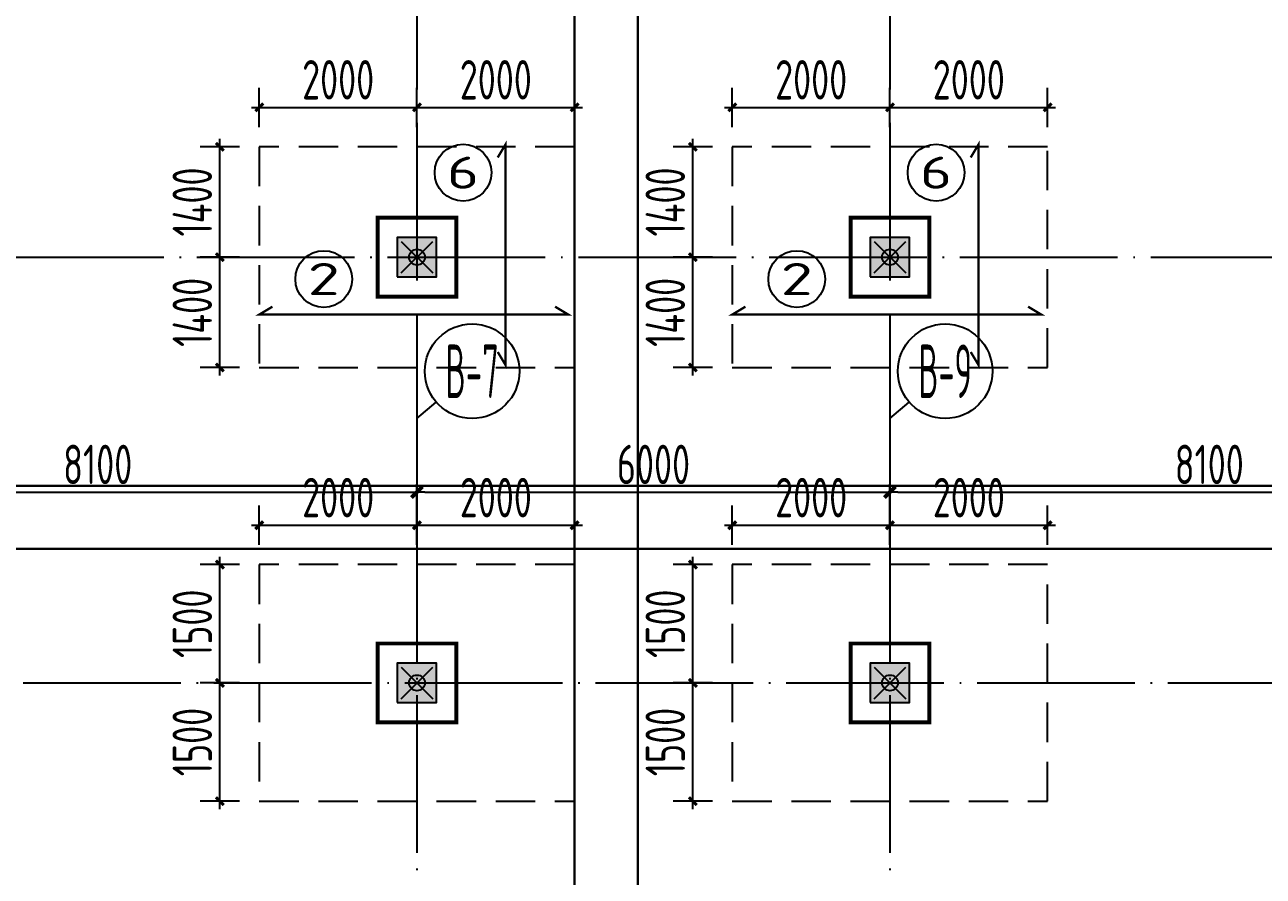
# Model space of a CAD drawing. Extents: x -57409 to 252654, y -8259 to 229119.
# Drawn here: x 83203 to 98913, y 122011 to 132811 of the extents above; entities that cross this region are included whole.
import ezdxf
from ezdxf.enums import TextEntityAlignment as Align

# ---------------------------------------------------------------- set-up
doc = ezdxf.new("R2010")
doc.units = 0
doc.header["$LTSCALE"] = 100
doc.header["$PDMODE"] = 35
doc.header["$PDSIZE"] = 200
doc.linetypes.add('DASHED', pattern=[0.75, 0.5, -0.25])
doc.linetypes.add('DOTE', pattern=[2.42, 2, -0.2, 0.02, -0.2])
doc.layers.get('0').update_dxf_attribs({"linetype": 'CONTINUOUS'})
doc.layers.get('Defpoints').update_dxf_attribs({"linetype": 'CONTINUOUS'})
for name, color, linetype in [('B-TEXT', 3, 'CONTINUOUS'), ('codim', 7, 'CONTINUOUS'), ('COLU', 7, 'CONTINUOUS'), ('CT', 2, 'CONTINUOUS'), ('dote', 253, 'DOTE'), ('h填实-柱墙', 254, 'CONTINUOUS'), ('Z-AXIS', 3, 'CONTINUOUS'), ('Z-TEXT', 2, 'CONTINUOUS'), ('z柱下板带', 140, 'CONTINUOUS'), ('板底钢筋', 24, 'CONTINUOUS')]:
    doc.layers.add(name, color=color, linetype=linetype)
doc.layers.add('重心计算', color=7, linetype='CONTINUOUS', plot=False)
doc.styles.add('_TCH_AXIS', font='tssdeng.shx', dxfattribs={"width": 0.7, "bigfont": 'tssdchn.shx'})
doc.styles.add('COMPLEX', font='tssdeng.shx', dxfattribs={"width": 0.7, "bigfont": 'tssdchn.shx'})
doc.styles.add('Jgcad-DIM', font='tssdeng.shx', dxfattribs={"width": 0.7, "bigfont": 'tssdchn.shx'})
doc.styles.add('TSSD_Dimension', font='tssdeng.shx', dxfattribs={"width": 0.7})
doc.dimstyles.new('TSSD_100_100$0', dxfattribs={"dimtxt": 300, "dimasz": 100, "dimexe": 100, "dimexo": 250, "dimgap": 100, "dimtad": 1, "dimdec": 0, "dimzin": 0, "dimdsep": 46, "dimtxsty": 'TSSD_Dimension', "dimblk": '_tsdbk', "dimblk1": '_tsdbk', "dimblk2": '_tsdbk', "dimsah": 1, "dimcen": 0, "dimdle": 100, "dimclrt": 7, "dimadec": 0, "dimazin": 0, "dimtfac": 1, "dimtdec": 0, "dimtix": 1, "dimtmove": 2, "dimatfit": 3, "dimldrblk": '_tsdbk', "dimfxl": 1, "dimtolj": 1, "dimtzin": 0, "dimarcsym": 0})

# ---------------------------------------------------------------- blocks, each defined once
blk = doc.blocks.new('_tsdbk')
blk.add_line((-1, 0), (0, 0))
at = {"const_width": 0.5}
blk.add_lwpolyline([(-0.7, -0.7), (0.7, 0.7)], dxfattribs=at)
blk = doc.blocks.new('*D198')
at = {"layer": 'Defpoints', "color": 0}
for p in [(88178, 126884), (80078, 126133), (88178, 126133)]:
    blk.add_point(p, dxfattribs=at)
at = {"layer": 'Z-AXIS', "color": 0, "lineweight": -2}
for p, q in [((80078, 126383), (80078, 126984)), ((88178, 126383), (88178, 126984)), ((80178, 126884), (88078, 126884))]:
    blk.add_line(p, q, dxfattribs=at)
at = {"layer": 'Z-AXIS', "color": 0, "lineweight": -2, "xscale": 100, "yscale": 100, "zscale": 100, "rotation": 180}
blk.add_blockref('_tsdbk', (80078, 126884), dxfattribs=at)
at = {"layer": 'Z-AXIS', "color": 0, "lineweight": -2, "xscale": 100, "yscale": 100, "zscale": 100}
blk.add_blockref('_tsdbk', (88178, 126884), dxfattribs=at)
at = {"layer": 'Z-AXIS', "color": 7, "insert": (84128, 127234), "char_height": 500, "attachment_point": 5, "style": 'TSSD_Dimension'}
blk.add_mtext('\\A1;8100', dxfattribs=at)
blk = doc.blocks.new('*D199')
at = {"layer": 'Defpoints', "color": 0}
for p in [(94178, 126884), (88178, 126133), (94178, 126133)]:
    blk.add_point(p, dxfattribs=at)
at = {"layer": 'Z-AXIS', "color": 0, "lineweight": -2}
for p, q in [((88178, 126383), (88178, 126984)), ((94178, 126383), (94178, 126984)), ((88278, 126884), (94078, 126884))]:
    blk.add_line(p, q, dxfattribs=at)
at = {"layer": 'Z-AXIS', "color": 0, "lineweight": -2, "xscale": 100, "yscale": 100, "zscale": 100, "rotation": 180}
blk.add_blockref('_tsdbk', (88178, 126884), dxfattribs=at)
at = {"layer": 'Z-AXIS', "color": 0, "lineweight": -2, "xscale": 100, "yscale": 100, "zscale": 100}
blk.add_blockref('_tsdbk', (94178, 126884), dxfattribs=at)
at = {"layer": 'Z-AXIS', "color": 7, "insert": (91178, 127234), "char_height": 500, "attachment_point": 5, "style": 'TSSD_Dimension'}
blk.add_mtext('\\A1;6000', dxfattribs=at)
blk = doc.blocks.new('*D200')
at = {"layer": 'Defpoints', "color": 0}
for p in [(102278, 126884), (94178, 126133), (102278, 126133)]:
    blk.add_point(p, dxfattribs=at)
at = {"layer": 'Z-AXIS', "color": 0, "lineweight": -2}
for p, q in [((94178, 126383), (94178, 126984)), ((102278, 126383), (102278, 126984)), ((94278, 126884), (102178, 126884))]:
    blk.add_line(p, q, dxfattribs=at)
at = {"layer": 'Z-AXIS', "color": 0, "lineweight": -2, "xscale": 100, "yscale": 100, "zscale": 100, "rotation": 180}
blk.add_blockref('_tsdbk', (94178, 126884), dxfattribs=at)
at = {"layer": 'Z-AXIS', "color": 0, "lineweight": -2, "xscale": 100, "yscale": 100, "zscale": 100}
blk.add_blockref('_tsdbk', (102278, 126884), dxfattribs=at)
at = {"layer": 'Z-AXIS', "color": 7, "insert": (98228, 127234), "char_height": 500, "attachment_point": 5, "style": 'TSSD_Dimension'}
blk.add_mtext('\\A1;8100', dxfattribs=at)
blk = doc.blocks.new('_AXISO')
blk.add_circle((0, 0), 0.5)
at = {"layer": 'B-TEXT', "style": 'COMPLEX', "width": 1.450893}
blk.add_attdef('A', text='', height=0.56, dxfattribs=at).set_placement((0.249375, -0.28), (0.749375, -0.28), align=Align.FIT)
blk = doc.blocks.new('_ArchTick')
at = {"color": 0, "linetype": 'ByBlock', "const_width": 0.4}
blk.add_lwpolyline([(-0.5, -0.5), (0.5, 0.5)], dxfattribs=at)
blk = doc.blocks.new('*D1214')
at = {"layer": 'codim', "color": 7, "lineweight": -2}
for p, q in [((91928, 124463), (91428, 124463)), ((91928, 122963), (91428, 122963))]:
    blk.add_line(p, q, dxfattribs=at)
at = {"layer": 'codim', "color": 0, "lineweight": -2}
blk.add_line((91678, 122863), (91678, 124563), dxfattribs=at)
at = {"layer": 'Defpoints', "color": 0}
for p in [(91678, 124463), (92178, 124463), (92178, 122963)]:
    blk.add_point(p, dxfattribs=at)
at = {"layer": 'codim', "color": 0, "lineweight": -2, "xscale": 100, "yscale": 100, "zscale": 100}
for p, rotation in [((91678, 124463), 90), ((91678, 122963), 270)]:
    blk.add_blockref('_ArchTick', p, dxfattribs=dict(at, rotation=rotation))
at = {"layer": 'codim', "color": 1, "insert": (91328, 123713), "char_height": 500, "attachment_point": 5, "rotation": 90, "style": 'Jgcad-DIM'}
blk.add_mtext('\\A1;1500', dxfattribs=at)
blk = doc.blocks.new('*D1215')
at = {"layer": 'codim', "color": 0, "lineweight": -2}
blk.add_line((91678, 124363), (91678, 126063), dxfattribs=at)
at = {"layer": 'codim', "color": 7, "lineweight": -2}
for p, q in [((91928, 125963), (91428, 125963)), ((91928, 124463), (91428, 124463))]:
    blk.add_line(p, q, dxfattribs=at)
at = {"layer": 'Defpoints', "color": 0}
for p in [(91678, 125963), (92178, 125963), (92178, 124463)]:
    blk.add_point(p, dxfattribs=at)
at = {"layer": 'codim', "color": 0, "lineweight": -2, "xscale": 100, "yscale": 100, "zscale": 100}
for p, rotation in [((91678, 125963), 90), ((91678, 124463), 270)]:
    blk.add_blockref('_ArchTick', p, dxfattribs=dict(at, rotation=rotation))
at = {"layer": 'codim', "color": 1, "insert": (91328, 125213), "char_height": 500, "attachment_point": 5, "rotation": 90, "style": 'Jgcad-DIM'}
blk.add_mtext('\\A1;1500', dxfattribs=at)
blk = doc.blocks.new('*D1216')
at = {"layer": 'codim', "color": 7, "lineweight": -2}
for p, q in [((92178, 126213), (92178, 126713)), ((94178, 126213), (94178, 126713))]:
    blk.add_line(p, q, dxfattribs=at)
at = {"layer": 'codim', "color": 0, "lineweight": -2}
blk.add_line((92078, 126463), (94278, 126463), dxfattribs=at)
at = {"layer": 'Defpoints', "color": 0}
for p in [(94178, 126463), (92178, 125963), (94178, 125963)]:
    blk.add_point(p, dxfattribs=at)
at = {"layer": 'codim', "color": 0, "lineweight": -2, "xscale": 100, "yscale": 100, "zscale": 100, "rotation": 180}
blk.add_blockref('_ArchTick', (92178, 126463), dxfattribs=at)
at = {"layer": 'codim', "color": 0, "lineweight": -2, "xscale": 100, "yscale": 100, "zscale": 100}
blk.add_blockref('_ArchTick', (94178, 126463), dxfattribs=at)
at = {"layer": 'codim', "color": 1, "insert": (93178, 126813), "char_height": 500, "attachment_point": 5, "style": 'Jgcad-DIM'}
blk.add_mtext('\\A1;2000', dxfattribs=at)
blk = doc.blocks.new('*D1217')
at = {"layer": 'codim', "color": 7, "lineweight": -2}
for p, q in [((94178, 126213), (94178, 126713)), ((96178, 126213), (96178, 126713))]:
    blk.add_line(p, q, dxfattribs=at)
at = {"layer": 'codim', "color": 0, "lineweight": -2}
blk.add_line((94078, 126463), (96278, 126463), dxfattribs=at)
at = {"layer": 'Defpoints', "color": 0}
for p in [(96178, 126463), (94178, 125963), (96178, 125963)]:
    blk.add_point(p, dxfattribs=at)
at = {"layer": 'codim', "color": 0, "lineweight": -2, "xscale": 100, "yscale": 100, "zscale": 100, "rotation": 180}
blk.add_blockref('_ArchTick', (94178, 126463), dxfattribs=at)
at = {"layer": 'codim', "color": 0, "lineweight": -2, "xscale": 100, "yscale": 100, "zscale": 100}
blk.add_blockref('_ArchTick', (96178, 126463), dxfattribs=at)
at = {"layer": 'codim', "color": 1, "insert": (95178, 126813), "char_height": 500, "attachment_point": 5, "style": 'Jgcad-DIM'}
blk.add_mtext('\\A1;2000', dxfattribs=at)
blk = doc.blocks.new('*D1218')
at = {"layer": 'codim', "color": 0, "lineweight": -2}
blk.add_line((91678, 128363), (91678, 129963), dxfattribs=at)
at = {"layer": 'codim', "color": 7, "lineweight": -2}
for p, q in [((91928, 129863), (91428, 129863)), ((91928, 128463), (91428, 128463))]:
    blk.add_line(p, q, dxfattribs=at)
at = {"layer": 'Defpoints', "color": 0}
for p in [(91678, 129863), (92178, 129863), (92178, 128463)]:
    blk.add_point(p, dxfattribs=at)
at = {"layer": 'codim', "color": 0, "lineweight": -2, "xscale": 100, "yscale": 100, "zscale": 100}
for p, rotation in [((91678, 129863), 90), ((91678, 128463), 270)]:
    blk.add_blockref('_ArchTick', p, dxfattribs=dict(at, rotation=rotation))
at = {"layer": 'codim', "color": 1, "insert": (91328, 129163), "char_height": 500, "attachment_point": 5, "rotation": 90, "style": 'Jgcad-DIM'}
blk.add_mtext('\\A1;1400', dxfattribs=at)
blk = doc.blocks.new('*D1219')
at = {"layer": 'codim', "color": 0, "lineweight": -2}
blk.add_line((91678, 129763), (91678, 131363), dxfattribs=at)
at = {"layer": 'codim', "color": 7, "lineweight": -2}
for p, q in [((91928, 131263), (91428, 131263)), ((91928, 129863), (91428, 129863))]:
    blk.add_line(p, q, dxfattribs=at)
at = {"layer": 'Defpoints', "color": 0}
for p in [(91678, 131263), (92178, 131263), (92178, 129863)]:
    blk.add_point(p, dxfattribs=at)
at = {"layer": 'codim', "color": 0, "lineweight": -2, "xscale": 100, "yscale": 100, "zscale": 100}
for p, rotation in [((91678, 131263), 90), ((91678, 129863), 270)]:
    blk.add_blockref('_ArchTick', p, dxfattribs=dict(at, rotation=rotation))
at = {"layer": 'codim', "color": 1, "insert": (91328, 130563), "char_height": 500, "attachment_point": 5, "rotation": 90, "style": 'Jgcad-DIM'}
blk.add_mtext('\\A1;1400', dxfattribs=at)
blk = doc.blocks.new('*D1220')
at = {"layer": 'codim', "color": 7, "lineweight": -2}
for p, q in [((92178, 131513), (92178, 132013)), ((94178, 131513), (94178, 132013))]:
    blk.add_line(p, q, dxfattribs=at)
at = {"layer": 'codim', "color": 0, "lineweight": -2}
blk.add_line((92078, 131763), (94278, 131763), dxfattribs=at)
at = {"layer": 'Defpoints', "color": 0}
for p in [(94178, 131763), (92178, 131263), (94178, 131263)]:
    blk.add_point(p, dxfattribs=at)
at = {"layer": 'codim', "color": 0, "lineweight": -2, "xscale": 100, "yscale": 100, "zscale": 100, "rotation": 180}
blk.add_blockref('_ArchTick', (92178, 131763), dxfattribs=at)
at = {"layer": 'codim', "color": 0, "lineweight": -2, "xscale": 100, "yscale": 100, "zscale": 100}
blk.add_blockref('_ArchTick', (94178, 131763), dxfattribs=at)
at = {"layer": 'codim', "color": 1, "insert": (93178, 132113), "char_height": 500, "attachment_point": 5, "style": 'Jgcad-DIM'}
blk.add_mtext('\\A1;2000', dxfattribs=at)
blk = doc.blocks.new('*D1221')
at = {"layer": 'codim', "color": 7, "lineweight": -2}
for p, q in [((94178, 131513), (94178, 132013)), ((96178, 131513), (96178, 132013))]:
    blk.add_line(p, q, dxfattribs=at)
at = {"layer": 'codim', "color": 0, "lineweight": -2}
blk.add_line((94078, 131763), (96278, 131763), dxfattribs=at)
at = {"layer": 'Defpoints', "color": 0}
for p in [(96178, 131763), (94178, 131263), (96178, 131263)]:
    blk.add_point(p, dxfattribs=at)
at = {"layer": 'codim', "color": 0, "lineweight": -2, "xscale": 100, "yscale": 100, "zscale": 100, "rotation": 180}
blk.add_blockref('_ArchTick', (94178, 131763), dxfattribs=at)
at = {"layer": 'codim', "color": 0, "lineweight": -2, "xscale": 100, "yscale": 100, "zscale": 100}
blk.add_blockref('_ArchTick', (96178, 131763), dxfattribs=at)
at = {"layer": 'codim', "color": 1, "insert": (95178, 132113), "char_height": 500, "attachment_point": 5, "style": 'Jgcad-DIM'}
blk.add_mtext('\\A1;2000', dxfattribs=at)
blk = doc.blocks.new('*D1089')
at = {"layer": 'codim', "color": 7, "lineweight": -2}
for p, q in [((85928, 124463), (85428, 124463)), ((85928, 122963), (85428, 122963))]:
    blk.add_line(p, q, dxfattribs=at)
at = {"layer": 'codim', "color": 0, "lineweight": -2}
blk.add_line((85678, 122863), (85678, 124563), dxfattribs=at)
at = {"layer": 'Defpoints', "color": 0}
for p in [(85678, 124463), (86178, 124463), (86178, 122963)]:
    blk.add_point(p, dxfattribs=at)
at = {"layer": 'codim', "color": 0, "lineweight": -2, "xscale": 100, "yscale": 100, "zscale": 100}
for p, rotation in [((85678, 124463), 90), ((85678, 122963), 270)]:
    blk.add_blockref('_ArchTick', p, dxfattribs=dict(at, rotation=rotation))
at = {"layer": 'codim', "color": 1, "insert": (85328, 123713), "char_height": 500, "attachment_point": 5, "rotation": 90, "style": 'Jgcad-DIM'}
blk.add_mtext('\\A1;1500', dxfattribs=at)
blk = doc.blocks.new('*D1090')
at = {"layer": 'codim', "color": 0, "lineweight": -2}
blk.add_line((85678, 124363), (85678, 126063), dxfattribs=at)
at = {"layer": 'codim', "color": 7, "lineweight": -2}
for p, q in [((85928, 125963), (85428, 125963)), ((85928, 124463), (85428, 124463))]:
    blk.add_line(p, q, dxfattribs=at)
at = {"layer": 'Defpoints', "color": 0}
for p in [(85678, 125963), (86178, 125963), (86178, 124463)]:
    blk.add_point(p, dxfattribs=at)
at = {"layer": 'codim', "color": 0, "lineweight": -2, "xscale": 100, "yscale": 100, "zscale": 100}
for p, rotation in [((85678, 125963), 90), ((85678, 124463), 270)]:
    blk.add_blockref('_ArchTick', p, dxfattribs=dict(at, rotation=rotation))
at = {"layer": 'codim', "color": 1, "insert": (85328, 125213), "char_height": 500, "attachment_point": 5, "rotation": 90, "style": 'Jgcad-DIM'}
blk.add_mtext('\\A1;1500', dxfattribs=at)
blk = doc.blocks.new('*D1091')
at = {"layer": 'codim', "color": 7, "lineweight": -2}
for p, q in [((86178, 126213), (86178, 126713)), ((88178, 126213), (88178, 126713))]:
    blk.add_line(p, q, dxfattribs=at)
at = {"layer": 'codim', "color": 0, "lineweight": -2}
blk.add_line((86078, 126463), (88278, 126463), dxfattribs=at)
at = {"layer": 'Defpoints', "color": 0}
for p in [(88178, 126463), (86178, 125963), (88178, 125963)]:
    blk.add_point(p, dxfattribs=at)
at = {"layer": 'codim', "color": 0, "lineweight": -2, "xscale": 100, "yscale": 100, "zscale": 100, "rotation": 180}
blk.add_blockref('_ArchTick', (86178, 126463), dxfattribs=at)
at = {"layer": 'codim', "color": 0, "lineweight": -2, "xscale": 100, "yscale": 100, "zscale": 100}
blk.add_blockref('_ArchTick', (88178, 126463), dxfattribs=at)
at = {"layer": 'codim', "color": 1, "insert": (87178, 126813), "char_height": 500, "attachment_point": 5, "style": 'Jgcad-DIM'}
blk.add_mtext('\\A1;2000', dxfattribs=at)
blk = doc.blocks.new('*D1092')
at = {"layer": 'codim', "color": 7, "lineweight": -2}
for p, q in [((88178, 126213), (88178, 126713)), ((90178, 126213), (90178, 126713))]:
    blk.add_line(p, q, dxfattribs=at)
at = {"layer": 'codim', "color": 0, "lineweight": -2}
blk.add_line((88078, 126463), (90278, 126463), dxfattribs=at)
at = {"layer": 'Defpoints', "color": 0}
for p in [(90178, 126463), (88178, 125963), (90178, 125963)]:
    blk.add_point(p, dxfattribs=at)
at = {"layer": 'codim', "color": 0, "lineweight": -2, "xscale": 100, "yscale": 100, "zscale": 100, "rotation": 180}
blk.add_blockref('_ArchTick', (88178, 126463), dxfattribs=at)
at = {"layer": 'codim', "color": 0, "lineweight": -2, "xscale": 100, "yscale": 100, "zscale": 100}
blk.add_blockref('_ArchTick', (90178, 126463), dxfattribs=at)
at = {"layer": 'codim', "color": 1, "insert": (89178, 126813), "char_height": 500, "attachment_point": 5, "style": 'Jgcad-DIM'}
blk.add_mtext('\\A1;2000', dxfattribs=at)
blk = doc.blocks.new('*D1093')
at = {"layer": 'codim', "color": 0, "lineweight": -2}
blk.add_line((85678, 128363), (85678, 129963), dxfattribs=at)
at = {"layer": 'codim', "color": 7, "lineweight": -2}
for p, q in [((85928, 129863), (85428, 129863)), ((85928, 128463), (85428, 128463))]:
    blk.add_line(p, q, dxfattribs=at)
at = {"layer": 'Defpoints', "color": 0}
for p in [(85678, 129863), (86178, 129863), (86178, 128463)]:
    blk.add_point(p, dxfattribs=at)
at = {"layer": 'codim', "color": 0, "lineweight": -2, "xscale": 100, "yscale": 100, "zscale": 100}
for p, rotation in [((85678, 129863), 90), ((85678, 128463), 270)]:
    blk.add_blockref('_ArchTick', p, dxfattribs=dict(at, rotation=rotation))
at = {"layer": 'codim', "color": 1, "insert": (85328, 129163), "char_height": 500, "attachment_point": 5, "rotation": 90, "style": 'Jgcad-DIM'}
blk.add_mtext('\\A1;1400', dxfattribs=at)
blk = doc.blocks.new('*D1094')
at = {"layer": 'codim', "color": 0, "lineweight": -2}
blk.add_line((85678, 129763), (85678, 131363), dxfattribs=at)
at = {"layer": 'codim', "color": 7, "lineweight": -2}
for p, q in [((85928, 131263), (85428, 131263)), ((85928, 129863), (85428, 129863))]:
    blk.add_line(p, q, dxfattribs=at)
at = {"layer": 'Defpoints', "color": 0}
for p in [(85678, 131263), (86178, 131263), (86178, 129863)]:
    blk.add_point(p, dxfattribs=at)
at = {"layer": 'codim', "color": 0, "lineweight": -2, "xscale": 100, "yscale": 100, "zscale": 100}
for p, rotation in [((85678, 131263), 90), ((85678, 129863), 270)]:
    blk.add_blockref('_ArchTick', p, dxfattribs=dict(at, rotation=rotation))
at = {"layer": 'codim', "color": 1, "insert": (85328, 130563), "char_height": 500, "attachment_point": 5, "rotation": 90, "style": 'Jgcad-DIM'}
blk.add_mtext('\\A1;1400', dxfattribs=at)
blk = doc.blocks.new('*D1095')
at = {"layer": 'codim', "color": 7, "lineweight": -2}
for p, q in [((86178, 131513), (86178, 132013)), ((88178, 131513), (88178, 132013))]:
    blk.add_line(p, q, dxfattribs=at)
at = {"layer": 'codim', "color": 0, "lineweight": -2}
blk.add_line((86078, 131763), (88278, 131763), dxfattribs=at)
at = {"layer": 'Defpoints', "color": 0}
for p in [(88178, 131763), (86178, 131263), (88178, 131263)]:
    blk.add_point(p, dxfattribs=at)
at = {"layer": 'codim', "color": 0, "lineweight": -2, "xscale": 100, "yscale": 100, "zscale": 100, "rotation": 180}
blk.add_blockref('_ArchTick', (86178, 131763), dxfattribs=at)
at = {"layer": 'codim', "color": 0, "lineweight": -2, "xscale": 100, "yscale": 100, "zscale": 100}
blk.add_blockref('_ArchTick', (88178, 131763), dxfattribs=at)
at = {"layer": 'codim', "color": 1, "insert": (87178, 132113), "char_height": 500, "attachment_point": 5, "style": 'Jgcad-DIM'}
blk.add_mtext('\\A1;2000', dxfattribs=at)
blk = doc.blocks.new('*D1096')
at = {"layer": 'codim', "color": 7, "lineweight": -2}
for p, q in [((88178, 131513), (88178, 132013)), ((90178, 131513), (90178, 132013))]:
    blk.add_line(p, q, dxfattribs=at)
at = {"layer": 'codim', "color": 0, "lineweight": -2}
blk.add_line((88078, 131763), (90278, 131763), dxfattribs=at)
at = {"layer": 'Defpoints', "color": 0}
for p in [(90178, 131763), (88178, 131263), (90178, 131263)]:
    blk.add_point(p, dxfattribs=at)
at = {"layer": 'codim', "color": 0, "lineweight": -2, "xscale": 100, "yscale": 100, "zscale": 100, "rotation": 180}
blk.add_blockref('_ArchTick', (88178, 131763), dxfattribs=at)
at = {"layer": 'codim', "color": 0, "lineweight": -2, "xscale": 100, "yscale": 100, "zscale": 100}
blk.add_blockref('_ArchTick', (90178, 131763), dxfattribs=at)
at = {"layer": 'codim', "color": 1, "insert": (89178, 132113), "char_height": 500, "attachment_point": 5, "style": 'Jgcad-DIM'}
blk.add_mtext('\\A1;2000', dxfattribs=at)
blk = doc.blocks.new('后浇带现场')
at = {"color": 6, "lineweight": 30}
for points in [[(760007, 730049), (760007, 673430), (717757, 673430), (717757, 730049)], [(759207, 730049), (759207, 674230), (718557, 674230), (718557, 730049)], [(662200, 674230), (718557, 674230), (718557, 624270), (707583, 624270), (707286, 620897), (700215, 616964), (698139, 620873), (664797, 619534)], [(662200, 673430), (717757, 673430), (717757, 625070), (706851, 625070), (706526, 621390), (700538, 618060), (698609, 621692), (664765, 620333)]]:
    blk.add_lwpolyline(points, dxfattribs=at)

msp = doc.modelspace()

# ---------------------------------------------------------------- hatches: boundary and pattern name
at = {"layer": 'h填实-柱墙'}
for points in [[(87927.6, 129612.7), (88427.6, 129612.7), (88427.6, 130112.7), (87927.6, 130112.7)], [(93927.6, 129612.7), (94427.6, 129612.7), (94427.6, 130112.7), (93927.6, 130112.7)], [(87927.6, 124212.7), (88427.6, 124212.7), (88427.6, 124712.7), (87927.6, 124712.7)], [(93927.6, 124212.7), (94427.6, 124212.7), (94427.6, 124712.7), (93927.6, 124712.7)]]:
    msp.add_hatch(color=256, dxfattribs=at).paths.add_polyline_path(points)

# ---------------------------------------------------------------- linework, layer by layer
at = {"layer": 'COLU'}
for points in [[(87927.6, 129612.7), (88427.6, 129612.7), (88427.6, 130112.7), (87927.6, 130112.7)], [(93927.6, 129612.7), (94427.6, 129612.7), (94427.6, 130112.7), (93927.6, 130112.7)], [(87927.6, 124212.7), (88427.6, 124212.7), (88427.6, 124712.7), (87927.6, 124712.7)], [(93927.6, 124212.7), (94427.6, 124212.7), (94427.6, 124712.7), (93927.6, 124712.7)]]:
    msp.add_lwpolyline(points, close=True, dxfattribs=at)
at = {"layer": 'CT', "const_width": 50}
for points in [[(87677.6, 129362.7), (88677.6, 129362.7), (88677.6, 130362.7), (87677.6, 130362.7)], [(93677.6, 129362.7), (94677.6, 129362.7), (94677.6, 130362.7), (93677.6, 130362.7)], [(87677.6, 123962.7), (88677.6, 123962.7), (88677.6, 124962.7), (87677.6, 124962.7)], [(93677.6, 123962.7), (94677.6, 123962.7), (94677.6, 124962.7), (93677.6, 124962.7)]]:
    msp.add_lwpolyline(points, close=True, dxfattribs=at)
at = {"layer": 'dote', "ltscale": 10}
for p, q in [((88177.6, 218687.9), (88177.7, 75280)), ((94177.6, 218687.9), (94177.7, 75280)), ((46665.7, 129862.7), (160983.1, 129862.7)), ((46882.5, 124462.7), (160066.8, 124462.7))]:
    msp.add_line(p, q, dxfattribs=at)
at = {"layer": 'Z-AXIS'}
for p, q in [((88177.6, 127816.1), (88422.1, 128025.6)), ((94177.6, 127816.1), (94422.1, 128025.6)), ((88177.6, 127816.1), (88177.6, 126132.6)), ((94177.6, 127816.1), (94177.6, 126132.6))]:
    msp.add_line(p, q, dxfattribs=at)
at = {"layer": 'z柱下板带', "color": 181, "linetype": 'DASHED', "ltscale": 10}
for points in [[(86177.6, 128462.7), (90177.6, 128462.7), (90177.6, 131262.7), (86177.6, 131262.7)], [(92177.6, 128462.7), (96177.6, 128462.7), (96177.6, 131262.7), (92177.6, 131262.7)]]:
    msp.add_lwpolyline(points, close=True, dxfattribs=at)
at = {"layer": 'z柱下板带', "linetype": 'DASHED', "ltscale": 10}
for points in [[(86177.6, 122962.7), (90177.6, 122962.7), (90177.6, 125962.7), (86177.6, 125962.7)], [(92177.6, 122962.7), (96177.6, 122962.7), (96177.6, 125962.7), (92177.6, 125962.7)]]:
    msp.add_lwpolyline(points, close=True, dxfattribs=at)
at = {"layer": '板底钢筋', "const_width": 30}
for points in [[(89202.3, 128660), (89302.3, 128493.3), (89302.3, 131294.6), (89202.3, 131127.9)], [(95202.3, 128660), (95302.3, 128493.3), (95302.3, 131294.6), (95202.3, 131127.9)], [(86344.3, 129235.1), (86177.6, 129135.1), (90096.7, 129135.1), (89930.1, 129235.1)], [(92344.3, 129235.1), (92177.6, 129135.1), (96096.7, 129135.1), (95930.1, 129235.1)]]:
    msp.add_lwpolyline(points, dxfattribs=at)
at = {"layer": '重心计算', "color": 5}
for p in [(88177.6, 129862.7), (88177.6, 129862.7), (88177.6, 129862.7), (88177.6, 129862.7), (88177.6, 129862.7), (94177.6, 129862.7), (94177.6, 129862.7), (94177.6, 129862.7), (94177.6, 129862.7), (88177.6, 124462.7), (88177.6, 124462.7), (88177.6, 124462.7), (88177.6, 124462.7), (88177.6, 124462.7), (94177.6, 124462.7), (94177.6, 124462.7), (94177.6, 124462.7), (94177.6, 124462.7)]:
    msp.add_point(p, dxfattribs=at)

# ---------------------------------------------------------------- block references
at = {"color": 3, "lineweight": 30}
msp.add_blockref('后浇带现场', (-627579.1, -547267.4), dxfattribs=at)
at = {"layer": 'Z-AXIS'}
ref = msp.add_blockref('_AXISO', (88877.6, 128416.1), dxfattribs=dict(at, xscale=1199.999999999998, yscale=1200, zscale=1200, rotation=359.9996457873846))
ref.add_attrib('A', 'B-7', dxfattribs={"color": 7, "height": 678.82, "rotation": 359.99965, "style": '_TCH_AXIS', "width": 0.42623}).set_placement((88538.2, 128076.7), (89217.1, 128076.7), align=Align.FIT)
ref = msp.add_blockref('_AXISO', (94877.6, 128416.1), dxfattribs=dict(at, xscale=1199.999999999998, yscale=1200, zscale=1200, rotation=359.9996457873846))
ref.add_attrib('A', 'B-9', dxfattribs={"color": 7, "height": 678.82, "rotation": 359.99965, "style": '_TCH_AXIS', "width": 0.433333}).set_placement((94538.2, 128076.7), (95217.1, 128076.7), align=Align.FIT)
at = {"layer": 'Z-TEXT'}
ref = msp.add_blockref('_AXISO', (88762.5, 130935.2), dxfattribs=dict(at, xscale=720.0000000000074, yscale=720, zscale=720, rotation=359.9996457873825))
ref.add_attrib('A', '6', dxfattribs={"layer": 'Z-AXIS', "color": 7, "height": 407.3, "rotation": 359.99965, "style": '_TCH_AXIS', "width": 2}).set_placement((88558.9, 130731.6), (88966.2, 130731.6), align=Align.FIT)
ref = msp.add_blockref('_AXISO', (94762.5, 130935.2), dxfattribs=dict(at, xscale=720.0000000000074, yscale=720, zscale=720, rotation=359.9996457873825))
ref.add_attrib('A', '6', dxfattribs={"layer": 'Z-AXIS', "color": 7, "height": 407.3, "rotation": 359.99965, "style": '_TCH_AXIS', "width": 2}).set_placement((94558.9, 130731.6), (94966.2, 130731.6), align=Align.FIT)
ref = msp.add_blockref('_AXISO', (86995.6, 129585.4), dxfattribs=dict(at, xscale=720.0000000000074, yscale=720, zscale=720, rotation=359.9996457873825))
ref.add_attrib('A', '2', dxfattribs={"layer": 'Z-AXIS', "color": 7, "height": 407.3, "rotation": 359.99965, "style": '_TCH_AXIS', "width": 1.857143}).set_placement((86791.9, 129381.8), (87199.2, 129381.8), align=Align.FIT)
ref = msp.add_blockref('_AXISO', (92995.6, 129585.4), dxfattribs=dict(at, xscale=720.0000000000074, yscale=720, zscale=720, rotation=359.9996457873825))
ref.add_attrib('A', '2', dxfattribs={"layer": 'Z-AXIS', "color": 7, "height": 407.3, "rotation": 359.99965, "style": '_TCH_AXIS', "width": 1.857143}).set_placement((92791.9, 129381.8), (93199.2, 129381.8), align=Align.FIT)

# ---------------------------------------------------------------- dimensions: what is measured, and where the dimension line sits
at = {"layer": 'codim'}
for base, p1, p2, picture, middle in [((88177.7, 131762.7), (86177.7, 131262.7), (88177.7, 131262.7), '*D1095', (87177.7, 132112.7)), ((90177.7, 131762.7), (88177.7, 131262.7), (90177.7, 131262.7), '*D1096', (89177.7, 132112.7)), ((94177.6, 131762.7), (92177.6, 131262.7), (94177.6, 131262.7), '*D1220', (93177.6, 132112.7)), ((96177.6, 131762.7), (94177.6, 131262.7), (96177.6, 131262.7), '*D1221', (95177.6, 132112.7)), ((88177.7, 126462.7), (86177.7, 125962.7), (88177.7, 125962.7), '*D1091', (87177.7, 126812.7)), ((90177.7, 126462.7), (88177.7, 125962.7), (90177.7, 125962.7), '*D1092', (89177.7, 126812.7))]:
    dim = msp.add_linear_dim(base=base, p1=p1, p2=p2, dimstyle='TSSD_100_100$0', override={"dimtxt": 500, "dimexe": 250, "dimtxsty": 'Jgcad-DIM', "dimblk": 'ArchTick', "dimblk1": 'ArchTick', "dimblk2": 'ArchTick', "dimclre": 7, "dimclrt": 1, "dimadec": 3}, dxfattribs=at)
    dim.commit()
    dim.dimension.update_dxf_attribs({"geometry": picture, "text_midpoint": middle})
for base, p1, p2, angle, picture, middle in [((85677.7, 131262.7), (86177.7, 129862.7), (86177.7, 131262.7), 90, '*D1094', (85327.7, 130562.7)), ((91677.6, 131262.7), (92177.6, 129862.7), (92177.6, 131262.7), 90, '*D1219', (91327.6, 130562.7)), ((85677.7, 129862.7), (86177.7, 128462.7), (86177.7, 129862.7), 90, '*D1093', (85327.7, 129162.7)), ((91677.6, 129862.7), (92177.6, 128462.7), (92177.6, 129862.7), 90, '*D1218', (91327.6, 129162.7)), ((94177.6, 126462.7), (92177.6, 125962.7), (94177.6, 125962.7), 0, '*D1216', (93177.6, 126812.7)), ((96177.6, 126462.7), (94177.6, 125962.7), (96177.6, 125962.7), 0, '*D1217', (95177.6, 126812.7)), ((85677.7, 125962.7), (86177.7, 124462.7), (86177.7, 125962.7), 90, '*D1090', (85327.7, 125212.7)), ((91677.6, 125962.7), (92177.6, 124462.7), (92177.6, 125962.7), 90, '*D1215', (91327.6, 125212.7)), ((85677.7, 124462.7), (86177.7, 122962.7), (86177.7, 124462.7), 90, '*D1089', (85327.7, 123712.7)), ((91677.6, 124462.7), (92177.6, 122962.7), (92177.6, 124462.7), 90, '*D1214', (91327.6, 123712.7))]:
    dim = msp.add_linear_dim(base=base, p1=p1, p2=p2, angle=angle, dimstyle='TSSD_100_100$0', override={"dimtxt": 500, "dimexe": 250, "dimtxsty": 'Jgcad-DIM', "dimblk": 'ArchTick', "dimblk1": 'ArchTick', "dimblk2": 'ArchTick', "dimclre": 7, "dimclrt": 1, "dimadec": 3}, dxfattribs=at)
    dim.commit()
    dim.dimension.update_dxf_attribs({"geometry": picture, "text_midpoint": middle})
at = {"layer": 'Z-AXIS'}
for base, p1, p2, picture, middle in [((88177.6, 126884.4), (80077.6, 126132.6), (88177.6, 126132.6), '*D198', (84127.6, 127234.4)), ((94177.6, 126884.4), (88177.6, 126132.6), (94177.6, 126132.6), '*D199', (91177.6, 127234.4)), ((102277.6, 126884.4), (94177.6, 126132.6), (102277.6, 126132.6), '*D200', (98227.6, 127234.4))]:
    dim = msp.add_linear_dim(base=base, p1=p1, p2=p2, dimstyle='TSSD_100_100$0', override={"dimtxt": 500}, dxfattribs=at)
    dim.commit()
    dim.dimension.update_dxf_attribs({"geometry": picture, "text_midpoint": middle})

doc.saveas('drawing.dxf')
